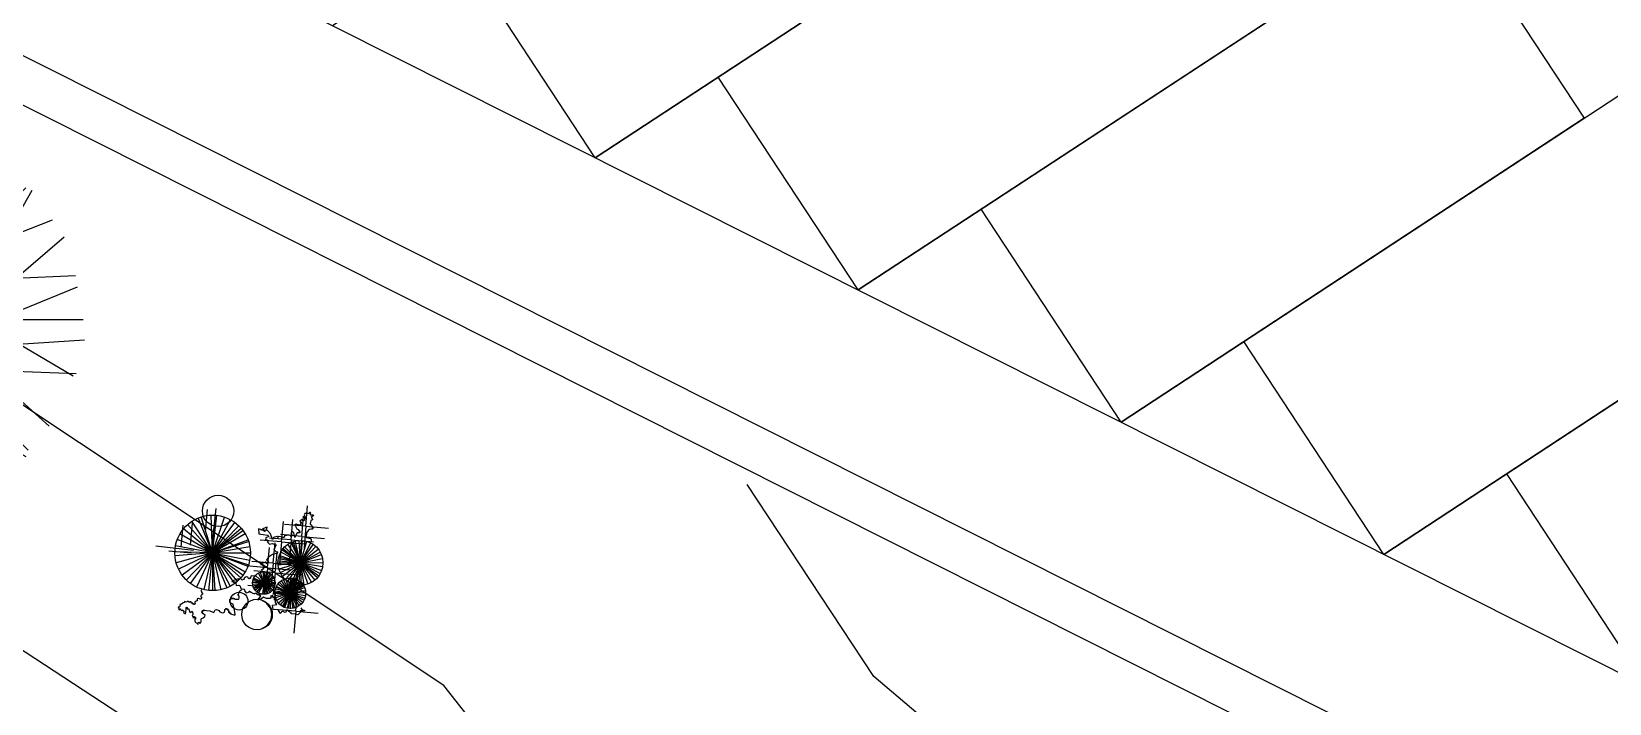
# Model space of a CAD drawing. Header units: millimetres. Extents: x 387 to 811, y 539 to 827.
# Drawn here: x 508.49 to 522.73, y 721.32 to 727.39 of the extents above; entities that cross this region are included whole.
import ezdxf

# ---------------------------------------------------------------- set-up
doc = ezdxf.new("R2010")
doc.units = ezdxf.units.MM
for name, color, linetype in [('cuvas de nível', 51, 'Continuous'), ('LINHA FINA', 8, 'Continuous'), ('MOBILIARIO', 3, 'Continuous'), ('vegetação', 112, 'Continuous')]:
    doc.layers.add(name, color=color, linetype=linetype)

# ---------------------------------------------------------------- blocks, each defined once
blk = doc.blocks.new('T2', base_point=(179.76, 122.92))
for p, q in [((179.76, 122.92), (179.76, 182.32)), ((187.6, 161.67), (186.23, 182.74)), ((179.77, 145.68), (153.43, 176.25)), ((166.66, 160.66), (165.76, 179.9)), ((179.27, 156.4), (169.42, 180.59)), ((179.68, 148.48), (197.76, 179.21)), ((158.72, 145.53), (148.04, 172.54)), ((179.38, 143.01), (138.6, 166.06)), ((137.87, 164.08), (179.76, 122.92)), ((150.5, 138.92), (131.2, 156.4)), ((179.76, 156.27), (179.27, 156.4)), ((181.73, 122.9), (179.52, 144.47)), ((163.39, 138.18), (122.51, 139.57))]:
    blk.add_line(p, q)
blk = doc.blocks.new('AHUA1PL2')
for p, q in [((-0.371, 1.069), (-0.397, 1.614)), ((-0.014, 0.948), (-0.293, 1.634)), ((-0.002, 0.724), (0.51, 1.595)), ((0, 0), (0, 1.683)), ((0.222, 1.098), (0.183, 1.695)), ((0, 0.645), (-0.746, 1.511)), ((-0.596, 0.641), (-0.899, 1.406)), ((-1.187, 1.166), (0, 0)), ((-0.011, 0.569), (-1.166, 1.222)), ((-0.829, 0.453), (-1.376, 0.948)), ((0, 0.945), (-0.014, 0.948)), ((0.056, -0.001), (-0.007, 0.61)), ((-0.464, 0.432), (-1.622, 0.472))]:
    blk.add_line(p, q)
at = {"xscale": 0.02833333322, "yscale": 0.02833333322, "zscale": 0.02833333322}
for p, rotation in [((0, 0.015), 269.9999999999999), ((0, 0), 89.99999999999999), ((0, 0), 180)]:
    blk.add_blockref('T2', p, dxfattribs=dict(at, rotation=rotation))

msp = doc.modelspace()

# ---------------------------------------------------------------- linework, layer by layer
at = {"layer": 'cuvas de nível'}
for points in [[(532.553, 693.215, 99), (531.341, 697.813, 99), (531.621, 700.013, 99), (531.031, 705.413, 99), (529.561, 707.053, 99), (526.161, 709.873, 99), (521.001, 713.723, 99), (516.521, 716.893, 99), (515.151, 717.993, 99), (513.791, 719.473, 99), (512.211, 721.483, 99), (507.271, 724.773, 99), (501.951, 727.503, 99), (496.971, 730.733, 99), (496.642, 730.976, 99)], [(531.315, 693.215, 98), (530.321, 699.353, 98), (531.011, 701.363, 98), (530.551, 702.703, 98), (528.321, 705.793, 98), (526.661, 705.913, 98), (523.001, 709.293, 98), (518.941, 712.783, 98), (515.811, 715.413, 98), (514.581, 716.393, 98), (512.941, 717.953, 98), (511.301, 719.903, 98), (506.431, 723.093, 98), (501.291, 725.893, 98), (496.581, 729.303, 98), (496.551, 729.327, 98)], [(537.24, 693.215, 101), (537.171, 693.603, 101), (536.451, 702.953, 101), (537.221, 707.463, 101), (536.611, 709.013, 101), (534.941, 710.793, 101), (531.421, 713.423, 101), (528.201, 714.803, 101), (518.011, 719.933, 101), (516.091, 721.563, 101), (514.948, 723.296, 101)]]:
    msp.add_polyline3d(points, dxfattribs=at)
at = {"layer": 'LINHA FINA'}
msp.add_line((533.036, 716.455, 122.59), (496.845, 734.668, 122.59), dxfattribs=at)
at = {"layer": 'LINHA FINA', "elevation": 98.996}
for points in [[(511.204, 727.442), (516.494, 730.915), (517.757, 728.992), (513.577, 726.248), (512.315, 728.171)], [(513.577, 726.248), (518.867, 729.721), (520.129, 727.798), (515.949, 725.054), (514.687, 726.977)], [(515.949, 725.054), (521.239, 728.527), (522.501, 726.604), (518.322, 723.86), (517.059, 725.783)], [(518.322, 723.86), (523.611, 727.333), (524.874, 725.411), (520.694, 722.666), (519.432, 724.589)], [(520.694, 722.666), (525.984, 726.139), (527.246, 724.217), (523.066, 721.473), (521.804, 723.395)]]:
    msp.add_lwpolyline(points, dxfattribs=at)
at = {"layer": 'MOBILIARIO'}
for p, q in [((532.362, 715.115, 122.59), (496.755, 733.034, 122.59)), ((532.5, 714.598, 122.59), (496.731, 732.599, 122.59))]:
    msp.add_line(p, q, dxfattribs=at)
at = {"layer": 'vegetação'}
for p, q in [((510.073, 723.072, 99), (510.055, 722.874, 99)), ((510.152, 723.081, 99), (510.116, 722.75, 99)), ((510.965, 722.92, 99), (510.981, 723.104, 99)), ((509.853, 722.931, 99), (509.836, 722.733, 99)), ((510.123, 722.68, 99), (509.859, 722.897, 99)), ((510.123, 722.68, 99), (509.898, 722.937, 99)), ((509.938, 722.949, 99), (509.921, 722.751, 99)), ((510.123, 722.68, 99), (509.936, 722.966, 99)), ((510.123, 722.68, 99), (509.994, 722.996, 99)), ((510.123, 722.68, 99), (510.019, 723.006, 99)), ((510.123, 722.68, 99), (510.109, 723.021, 99)), ((510.123, 722.68, 99), (510.16, 723.02, 99)), ((510.123, 722.68, 99), (510.23, 723.004, 99)), ((510.123, 722.68, 99), (510.23, 723.004, 99)), ((510.123, 722.68, 99), (510.286, 722.98, 99)), ((510.123, 722.68, 99), (510.325, 722.955, 99)), ((510.123, 722.68, 99), (510.36, 722.925, 99)), ((510.123, 722.68, 99), (510.381, 722.904, 99)), ((510.746, 722.779, 99), (510.762, 722.963, 99)), ((510.965, 722.92, 99), (510.773, 722.937, 99)), ((510.831, 722.797, 99), (510.847, 722.981, 99)), ((510.928, 722.829, 99), (510.944, 723.013, 99)), ((510.965, 722.92, 99), (510.948, 722.723, 99)), ((510.965, 722.92, 99), (511.169, 722.902, 99)), ((510.123, 722.68, 99), (509.787, 722.745, 99)), ((510.123, 722.68, 99), (509.803, 722.8, 99)), ((510.123, 722.68, 99), (509.827, 722.851, 99)), ((510.123, 722.68, 99), (510.397, 722.883, 99)), ((510.123, 722.68, 99), (510.417, 722.854, 99)), ((510.123, 722.68, 99), (510.443, 722.799, 99)), ((510.123, 722.68, 99), (510.448, 722.783, 99)), ((510.746, 722.779, 99), (510.553, 722.796, 99)), ((510.831, 722.797, 99), (510.638, 722.814, 99)), ((510.671, 722.586, 99), (510.687, 722.77, 99)), ((510.746, 722.779, 99), (510.728, 722.582, 99)), ((510.928, 722.829, 99), (510.736, 722.846, 99)), ((510.746, 722.779, 99), (510.949, 722.761, 99)), ((510.916, 722.59, 99), (510.801, 722.758, 99)), ((510.831, 722.797, 99), (510.814, 722.6, 99)), ((510.831, 722.797, 99), (511.035, 722.779, 99)), ((510.916, 722.59, 99), (510.833, 722.776, 99)), ((510.916, 722.59, 99), (510.835, 722.777, 99)), ((510.916, 722.59, 99), (510.85, 722.782, 99)), ((510.916, 722.59, 99), (510.867, 722.788, 99)), ((510.916, 722.59, 99), (510.903, 722.793, 99)), ((510.928, 722.829, 99), (510.911, 722.631, 99)), ((510.916, 722.59, 99), (510.933, 722.793, 99)), ((510.916, 722.59, 99), (510.975, 722.785, 99)), ((510.916, 722.59, 99), (510.975, 722.785, 99)), ((510.916, 722.59, 99), (511.009, 722.771, 99)), ((510.916, 722.59, 99), (511.032, 722.757, 99)), ((510.928, 722.829, 99), (511.132, 722.811, 99)), ((509.61, 722.744, 99), (509.951, 722.706, 99)), ((509.727, 722.698, 99), (509.931, 722.68, 99)), ((510.123, 722.68, 99), (509.781, 722.689, 99)), ((510.123, 722.68, 99), (509.782, 722.652, 99)), ((510.123, 722.68, 99), (509.793, 722.591, 99)), ((510.123, 722.68, 99), (509.814, 722.534, 99)), ((510.123, 722.68, 99), (509.848, 722.478, 99)), ((510.123, 722.68, 99), (509.885, 722.435, 99)), ((510.123, 722.68, 99), (509.92, 722.405, 99)), ((510.123, 722.68, 99), (509.977, 722.371, 99)), ((510.123, 722.68, 99), (510.045, 722.348, 99)), ((510.123, 722.68, 99), (510.085, 722.341, 99)), ((510.123, 722.68, 99), (510.121, 722.339, 99)), ((510.123, 722.68, 99), (510.459, 722.739, 99)), ((510.123, 722.68, 99), (510.347, 722.423, 99)), ((510.123, 722.68, 99), (510.322, 722.403, 99)), ((510.123, 722.68, 99), (510.378, 722.454, 99)), ((510.123, 722.68, 99), (510.442, 722.561, 99)), ((510.123, 722.68, 99), (510.447, 722.573, 99)), ((510.123, 722.68, 99), (510.418, 722.51, 99)), ((510.123, 722.68, 99), (510.398, 722.478, 99)), ((510.123, 722.68, 99), (510.458, 722.615, 99)), ((510.123, 722.68, 99), (510.464, 722.679, 99)), ((510.123, 722.68, 99), (510.464, 722.679, 99)), ((510.123, 722.68, 99), (510.198, 722.347, 99)), ((510.123, 722.68, 99), (510.251, 722.364, 99)), ((510.123, 722.68, 99), (510.283, 722.379, 99)), ((510.123, 722.68, 99), (510.142, 722.339, 99)), ((510.62, 722.546, 99), (510.636, 722.73, 99)), ((510.689, 722.5, 99), (510.705, 722.684, 99)), ((510.916, 722.59, 99), (510.713, 722.605, 99)), ((510.916, 722.59, 99), (510.715, 722.625, 99)), ((510.916, 722.59, 99), (510.719, 722.641, 99)), ((510.916, 722.59, 99), (510.724, 722.657, 99)), ((510.916, 722.59, 99), (510.737, 722.688, 99)), ((510.916, 722.59, 99), (510.749, 722.707, 99)), ((510.916, 722.59, 99), (510.756, 722.716, 99)), ((510.916, 722.59, 99), (510.773, 722.735, 99)), ((510.916, 722.59, 99), (511.054, 722.739, 99)), ((510.916, 722.59, 99), (511.077, 722.714, 99)), ((510.916, 722.59, 99), (511.095, 722.686, 99)), ((510.916, 722.59, 99), (511.105, 722.665, 99)), ((510.916, 722.59, 99), (511.115, 722.63, 99)), ((510.62, 722.546, 99), (510.427, 722.563, 99)), ((510.671, 722.586, 99), (510.478, 722.602, 99)), ((510.689, 722.5, 99), (510.496, 722.517, 99)), ((510.585, 722.408, 99), (510.509, 722.475, 99)), ((510.585, 722.408, 99), (510.538, 722.497, 99)), ((510.585, 722.408, 99), (510.538, 722.497, 99)), ((510.585, 722.408, 99), (510.554, 722.504, 99)), ((510.585, 722.408, 99), (510.582, 722.509, 99)), ((510.585, 722.408, 99), (510.598, 722.508, 99)), ((510.585, 722.408, 99), (510.615, 722.505, 99)), ((510.585, 722.408, 99), (510.626, 722.501, 99)), ((510.585, 722.408, 99), (510.642, 722.492, 99)), ((510.585, 722.408, 99), (510.656, 722.481, 99)), ((510.585, 722.408, 99), (510.656, 722.481, 99)), ((510.585, 722.408, 99), (510.668, 722.467, 99)), ((510.62, 722.546, 99), (510.603, 722.349, 99)), ((510.62, 722.546, 99), (510.823, 722.528, 99)), ((510.671, 722.586, 99), (510.653, 722.388, 99)), ((510.671, 722.586, 99), (510.874, 722.568, 99)), ((510.689, 722.5, 99), (510.671, 722.303, 99)), ((510.689, 722.5, 99), (510.892, 722.482, 99)), ((510.916, 722.59, 99), (510.712, 722.587, 99)), ((510.916, 722.59, 99), (510.713, 722.569, 99)), ((510.916, 722.59, 99), (510.721, 722.533, 99)), ((510.916, 722.59, 99), (510.734, 722.499, 99)), ((510.916, 722.59, 99), (510.753, 722.468, 99)), ((510.916, 722.59, 99), (510.778, 722.441, 99)), ((510.916, 722.59, 99), (510.799, 722.424, 99)), ((510.916, 722.59, 99), (510.833, 722.404, 99)), ((510.916, 722.59, 99), (510.856, 722.396, 99)), ((510.916, 722.59, 99), (510.874, 722.391, 99)), ((510.916, 722.59, 99), (510.898, 722.388, 99)), ((510.916, 722.59, 99), (511.119, 722.594, 99)), ((510.916, 722.59, 99), (511.119, 722.594, 99)), ((510.916, 722.59, 99), (510.919, 722.387, 99)), ((510.916, 722.59, 99), (510.946, 722.389, 99)), ((510.916, 722.59, 99), (510.982, 722.398, 99)), ((510.916, 722.59, 99), (511.071, 722.459, 99)), ((510.916, 722.59, 99), (511.045, 722.433, 99)), ((510.916, 722.59, 99), (511.015, 722.413, 99)), ((510.916, 722.59, 99), (511.082, 722.473, 99)), ((510.916, 722.59, 99), (511.094, 722.493, 99)), ((510.916, 722.59, 99), (511.116, 722.557, 99)), ((510.916, 722.59, 99), (511.107, 722.522, 99)), ((510.442, 722.387, 99), (510.646, 722.369, 99)), ((510.585, 722.408, 99), (510.484, 722.412, 99)), ((510.585, 722.408, 99), (510.484, 722.395, 99)), ((510.585, 722.408, 99), (510.486, 722.429, 99)), ((510.585, 722.408, 99), (510.488, 722.379, 99)), ((510.585, 722.408, 99), (510.49, 722.444, 99)), ((510.585, 722.408, 99), (510.494, 722.452, 99)), ((510.585, 722.408, 99), (510.494, 722.363, 99)), ((510.585, 722.408, 99), (510.498, 722.356, 99)), ((510.585, 722.408, 99), (510.508, 722.341, 99)), ((510.585, 722.408, 99), (510.521, 722.328, 99)), ((510.585, 722.408, 99), (510.537, 722.318, 99)), ((510.585, 722.408, 99), (510.572, 722.307, 99)), ((510.585, 722.408, 99), (510.677, 722.451, 99)), ((510.585, 722.408, 99), (510.683, 722.434, 99)), ((510.585, 722.408, 99), (510.687, 722.416, 99)), ((510.585, 722.408, 99), (510.667, 722.347, 99)), ((510.585, 722.408, 99), (510.683, 722.38, 99)), ((510.585, 722.408, 99), (510.686, 722.393, 99)), ((510.585, 722.408, 99), (510.677, 722.363, 99)), ((510.585, 722.408, 99), (510.687, 722.403, 99)), ((510.585, 722.408, 99), (510.622, 722.313, 99)), ((510.585, 722.408, 99), (510.589, 722.306, 99)), ((510.585, 722.408, 99), (510.606, 722.308, 99)), ((510.585, 722.408, 99), (510.589, 722.306, 99)), ((510.585, 722.408, 99), (510.641, 722.322, 99)), ((510.585, 722.408, 99), (510.655, 722.334, 99)), ((510.824, 722.316, 99), (510.685, 722.323, 99)), ((510.824, 722.316, 99), (510.686, 722.335, 99)), ((510.824, 722.316, 99), (510.691, 722.356, 99)), ((510.824, 722.316, 99), (510.696, 722.371, 99)), ((510.824, 722.316, 99), (510.699, 722.377, 99)), ((510.824, 722.316, 99), (510.711, 722.397, 99)), ((510.824, 722.316, 99), (510.726, 722.414, 99)), ((510.824, 722.316, 99), (510.744, 722.429, 99)), ((510.824, 722.316, 99), (510.763, 722.441, 99)), ((510.824, 722.316, 99), (510.785, 722.449, 99)), ((510.824, 722.316, 99), (510.807, 722.454, 99)), ((510.824, 722.316, 99), (510.83, 722.455, 99)), ((510.824, 722.316, 99), (510.844, 722.453, 99)), ((510.824, 722.316, 99), (510.862, 722.45, 99)), ((510.824, 722.316, 99), (510.885, 722.441, 99)), ((510.824, 722.316, 99), (510.907, 722.428, 99)), ((510.824, 722.316, 99), (510.921, 722.416, 99)), ((510.824, 722.316, 99), (510.931, 722.405, 99)), ((510.824, 722.316, 99), (510.941, 722.392, 99)), ((510.824, 722.316, 99), (510.947, 722.381, 99)), ((510.824, 722.316, 99), (510.954, 722.366, 99)), ((510.824, 722.316, 99), (510.961, 722.34, 99)), ((510.824, 722.316, 99), (510.963, 722.321, 99)), ((510.873, 722.153, 99), (510.889, 722.337, 99)), ((510.824, 722.316, 99), (510.685, 722.31, 99)), ((510.824, 722.316, 99), (510.687, 722.291, 99)), ((510.824, 722.316, 99), (510.691, 722.273, 99)), ((510.824, 722.316, 99), (510.701, 722.25, 99)), ((510.824, 722.316, 99), (510.701, 722.25, 99)), ((510.824, 722.316, 99), (510.717, 722.226, 99)), ((510.824, 722.316, 99), (510.732, 722.211, 99)), ((510.824, 722.316, 99), (510.752, 722.196, 99)), ((510.824, 722.316, 99), (510.763, 722.19, 99)), ((510.824, 722.316, 99), (510.773, 722.186, 99)), ((510.824, 722.316, 99), (510.795, 722.179, 99)), ((510.824, 722.316, 99), (510.805, 722.178, 99)), ((510.824, 722.316, 99), (510.823, 722.176, 99)), ((510.824, 722.316, 99), (510.922, 722.217, 99)), ((510.824, 722.316, 99), (510.937, 722.234, 99)), ((510.824, 722.316, 99), (510.949, 722.254, 99)), ((510.824, 722.316, 99), (510.962, 722.296, 99)), ((510.824, 722.316, 99), (510.956, 722.272, 99)), ((510.824, 722.316, 99), (510.905, 722.202, 99)), ((510.824, 722.316, 99), (510.863, 722.182, 99)), ((510.824, 722.316, 99), (510.848, 722.178, 99)), ((510.824, 722.316, 99), (510.848, 722.178, 99)), ((510.824, 722.316, 99), (510.885, 722.19, 99)), ((510.873, 722.153, 99), (510.68, 722.17, 99)), ((510.873, 722.153, 99), (510.855, 721.955, 99)), ((510.873, 722.153, 99), (511.076, 722.135, 99))]:
    msp.add_line(p, q, dxfattribs=at)
at = {"layer": 'vegetação', "elevation": 99}
for points in [[(511.029, 723.02), (511.007, 723.022), (511.007, 723.022), (511.008, 723.037), (511.009, 723.04), (511.005, 723.044), (510.998, 723.045), (510.993, 723.034), (510.99, 723.035), (510.975, 723.036), (510.965, 723.037), (510.957, 723.037), (510.949, 723.024), (510.955, 723.005), (510.957, 722.997), (510.952, 722.976), (510.941, 722.97), (510.931, 722.982), (510.911, 722.965), (510.921, 722.957), (510.919, 722.935), (510.908, 722.929), (510.876, 722.939), (510.864, 722.929), (510.871, 722.921), (510.877, 722.91), (510.883, 722.898), (510.894, 722.89), (510.91, 722.87), (510.909, 722.86), (510.887, 722.862), (510.87, 722.834), (510.866, 722.82), (510.855, 722.861), (510.841, 722.876), (510.829, 722.856), (510.839, 722.844), (510.837, 722.83), (510.813, 722.839), (510.798, 722.84), (510.768, 722.832), (510.767, 722.817), (510.753, 722.822), (510.721, 722.829), (510.713, 722.822), (510.703, 722.827), (510.673, 722.818), (510.664, 722.801), (510.647, 722.853), (510.62, 722.881), (510.606, 722.886), (510.615, 722.911), (510.574, 722.896), (510.601, 722.876), (510.538, 722.896), (510.541, 722.852), (510.62, 722.841), (510.63, 722.829), (510.603, 722.817), (510.602, 722.799), (510.609, 722.795), (510.62, 722.794), (510.618, 722.779), (510.625, 722.772), (510.638, 722.76), (510.661, 722.765), (510.696, 722.754), (510.692, 722.744), (510.677, 722.705), (510.684, 722.701), (510.694, 722.693), (510.709, 722.688), (510.707, 722.673), (510.689, 722.671), (510.663, 722.666), (510.628, 722.64), (510.611, 722.616), (510.625, 722.608), (510.628, 722.593), (510.616, 722.583), (510.598, 722.592), (510.557, 722.581), (510.578, 722.565), (510.584, 722.557), (510.583, 722.542), (510.583, 722.542), (510.582, 722.535), (510.563, 722.526), (510.566, 722.515)], [(511.036, 723.02), (511.012, 723), (511.019, 722.996), (511.025, 722.981), (511.025, 722.977), (511.01, 722.971), (511.008, 722.953), (511.004, 722.942), (511.017, 722.93), (511.02, 722.926), (511.019, 722.916), (511.029, 722.904), (511.029, 722.897), (510.999, 722.892), (510.988, 722.886), (510.971, 722.862), (510.967, 722.818), (510.982, 722.817), (511.003, 722.811), (511.01, 722.811), (511.013, 722.796), (511.012, 722.792), (511.012, 722.785), (511.011, 722.778)], [(510.5, 722.469), (510.475, 722.472), (510.468, 722.469), (510.466, 722.454), (510.466, 722.451), (510.448, 722.449), (510.441, 722.46), (510.427, 722.465), (510.408, 722.452), (510.408, 722.448), (510.403, 722.441), (510.388, 722.435), (510.388, 722.435), (510.379, 722.451), (510.36, 722.442), (510.349, 722.443), (510.323, 722.434), (510.3, 722.429), (510.296, 722.422), (510.318, 722.42), (510.329, 722.419), (510.332, 722.411), (510.337, 722.385), (510.359, 722.387), (510.366, 722.386), (510.369, 722.386), (510.378, 722.36), (510.381, 722.352), (510.396, 722.355), (510.396, 722.355), (510.41, 722.353), (510.409, 722.343), (510.422, 722.323), (510.433, 722.319), (510.448, 722.325), (510.452, 722.332), (510.501, 722.309), (510.505, 722.316), (510.516, 722.315), (510.523, 722.307), (510.544, 722.298), (510.544, 722.309)], [(510.022, 722.347), (510.02, 722.345), (510.02, 722.344), (510.02, 722.34), (510.02, 722.338), (510.019, 722.335), (510.022, 722.334), (510.023, 722.33), (510.025, 722.326), (510.027, 722.324), (510.029, 722.32), (510.031, 722.315), (510.033, 722.311), (510.033, 722.308), (510.026, 722.302), (510.026, 722.301), (510.024, 722.3), (510.02, 722.296), (510.018, 722.291), (510.017, 722.286), (510.021, 722.281), (510.025, 722.271), (510.024, 722.267), (510.02, 722.263), (510.011, 722.263), (509.999, 722.268), (509.997, 722.269), (509.984, 722.266), (509.984, 722.261), (509.985, 722.256), (509.986, 722.253), (509.983, 722.247), (509.975, 722.244), (509.965, 722.24), (509.962, 722.233), (509.963, 722.228), (509.965, 722.222), (509.964, 722.214), (509.946, 722.219), (509.94, 722.233), (509.94, 722.233), (509.939, 722.233), (509.938, 722.227), (509.935, 722.227), (509.935, 722.227), (509.933, 722.227), (509.929, 722.23), (509.929, 722.231), (509.929, 722.237), (509.928, 722.239), (509.925, 722.239), (509.923, 722.239), (509.919, 722.237), (509.918, 722.235), (509.912, 722.234), (509.897, 722.244), (509.897, 722.244), (509.899, 722.241), (509.885, 722.234), (509.883, 722.235), (509.878, 722.238), (509.869, 722.24), (509.87, 722.239), (509.869, 722.234), (509.865, 722.231), (509.858, 722.228), (509.857, 722.229), (509.855, 722.226), (509.841, 722.218), (509.828, 722.214), (509.832, 722.208), (509.828, 722.201), (509.826, 722.197), (509.824, 722.192), (509.82, 722.191), (509.817, 722.19), (509.811, 722.191), (509.812, 722.187), (509.815, 722.186), (509.817, 722.182), (509.819, 722.178), (509.817, 722.174), (509.817, 722.169), (509.822, 722.166), (509.828, 722.169), (509.83, 722.171), (509.834, 722.174), (509.836, 722.173), (509.834, 722.17), (509.841, 722.159), (509.842, 722.159), (509.847, 722.162), (509.852, 722.162), (509.866, 722.155), (509.859, 722.142), (509.877, 722.13), (509.882, 722.146), (509.883, 722.169), (509.884, 722.186), (509.89, 722.189), (509.892, 722.187), (509.895, 722.176), (509.898, 722.175), (509.908, 722.174), (509.91, 722.174), (509.913, 722.164), (509.912, 722.16), (509.914, 722.151), (509.921, 722.143), (509.926, 722.146), (509.936, 722.15), (509.938, 722.153), (509.946, 722.134), (509.949, 722.127), (509.944, 722.121), (509.94, 722.116), (509.95, 722.091), (509.952, 722.099), (509.958, 722.1), (509.962, 722.093), (509.965, 722.087), (509.962, 722.081), (509.962, 722.066), (509.967, 722.056), (509.992, 722.034), (509.991, 722.047), (510, 722.055), (510.006, 722.044), (510.017, 722.049), (510.021, 722.063), (510.02, 722.081), (510.024, 722.089), (510.037, 722.095), (510.052, 722.107), (510.057, 722.122), (510.042, 722.128), (510.035, 722.132), (510.026, 722.148), (510.034, 722.159), (510.047, 722.163), (510.068, 722.159), (510.098, 722.156), (510.133, 722.143), (510.138, 722.15), (510.141, 722.154), (510.146, 722.165), (510.159, 722.169), (510.173, 722.164), (510.178, 722.159), (510.189, 722.147), (510.212, 722.14), (510.223, 722.142), (510.23, 722.146), (510.233, 722.159), (510.234, 722.168), (510.243, 722.175), (510.262, 722.17), (510.267, 722.161), (510.276, 722.141), (510.286, 722.13), (510.324, 722.117), (510.327, 722.125), (510.319, 722.18), (510.311, 722.197), (510.308, 722.217), (510.294, 722.223), (510.281, 722.228), (510.279, 722.238), (510.28, 722.258), (510.291, 722.269), (510.317, 722.268), (510.328, 722.263), (510.36, 722.261), (510.363, 722.274), (510.363, 722.288), (510.352, 722.304), (510.361, 722.31), (510.365, 722.334), (510.383, 722.346)], [(510.022, 722.335), (510.019, 722.332), (510.022, 722.325), (510.025, 722.32), (510.031, 722.313), (510.031, 722.308)], [(510.47, 722.323), (510.47, 722.326), (510.468, 722.325), (510.466, 722.326), (510.464, 722.326), (510.464, 722.327), (510.463, 722.328), (510.461, 722.328), (510.458, 722.33), (510.458, 722.33), (510.453, 722.332), (510.45, 722.329), (510.45, 722.328), (510.446, 722.324)], [(510.919, 722.185), (510.929, 722.17), (510.957, 722.16), (510.949, 722.157), (510.913, 722.157), (510.912, 722.142), (510.892, 722.122), (510.878, 722.127), (510.874, 722.127), (510.831, 722.131), (510.832, 722.142), (510.821, 722.146), (510.794, 722.167), (510.785, 722.146), (510.777, 722.143), (510.763, 722.148), (510.76, 722.155), (510.745, 722.149), (510.74, 722.135), (510.736, 722.132), (510.717, 722.159), (510.717, 722.166), (510.671, 722.17), (510.663, 722.208), (510.704, 722.215), (510.69, 722.231), (510.691, 722.274), (510.649, 722.293), (510.646, 722.267), (510.61, 722.267), (510.589, 722.276), (510.582, 722.28), (510.566, 722.267), (510.532, 722.252), (510.558, 722.293), (510.547, 722.301)], [(510.681, 722.253), (510.69, 722.314), (510.676, 722.272), (510.666, 722.284), (510.667, 722.295), (510.659, 722.292), (510.647, 722.271), (510.647, 722.271), (510.632, 722.269), (510.628, 722.269)], [(510.049, 722.162), (510.031, 722.156)]]:
    msp.add_lwpolyline(points, dxfattribs=at)
at = {"layer": 'vegetação'}
for centre, radius in [((510.173, 723.059, 99), 0.142), ((510.123, 722.68, 99), 0.341), ((510.916, 722.59, 99), 0.203), ((510.585, 722.408, 99), 0.102), ((510.362, 722.244, 99), 0.0799), ((510.824, 722.316, 99), 0.139), ((510.524, 722.123, 99), 0.138)]:
    msp.add_circle(centre, radius, dxfattribs=at)
for centre, radius, start, end in [((510.562, 722.877, 99), 0.0117, 14.5623, 118.5259), ((510.608, 722.905, 99), 0.00579, 5.177, 149.616), ((510.615, 722.89, 99), 0.00752, 124.13, 250.8986), ((510.907, 722.944, 99), 0.0149, 234.0874, 25.9821), ((510.933, 722.992, 99), 0.0234, 321.9917, 28.0083), ((511.011, 722.944, 99), 0.00903, 110.5153, 282.1789), ((511.021, 722.902, 99), 0.00708, 234.7533, 37.9947), ((510.55, 722.86, 99), 0.0104, 167.1428, 289.0509), ((510.588, 722.881, 99), 0.00531, 242.2483, 83.5908), ((510.614, 722.79, 99), 0.0052, 320.8772, 130.4756), ((510.62, 722.832, 99), 0.00661, 271.4086, 78.5914), ((510.666, 722.811, 99), 0.00531, 193.2346, 8.6927), ((510.684, 722.75, 99), 0.0083, 312.8314, 87.8072), ((510.712, 722.828, 99), 0.00618, 232.2283, 347.375), ((510.831, 722.84, 99), 0.00851, 218.5466, 38.0514), ((510.897, 722.871, 99), 0.0107, 275.309, 53.7331), ((510.614, 722.599, 99), 0.015, 294.0097, 34.1083), ((510.699, 722.683, 99), 0.00899, 330.5027, 69.8456), ((510.459, 722.457, 99), 0.00792, 244.3864, 27.4939), ((510.565, 722.577, 99), 0.00725, 77.3863, 230.1594), ((510.571, 722.542, 99), 0.0123, 271.6816, 13.4392), ((510.614, 722.598, 99), 0.0135, 162.8659, 294.0097), ((510.453, 722.445, 99), 0.00542, 64.3864, 167.6024), ((509.954, 722.226, 99), 0.0104, 183.5335, 6.4664), ((510.248, 722.158, 99), 0.0172, 351.5695, 158.1968), ((510.306, 722.214, 99), 0.0543, 70.3073, 113.504), ((510.524, 722.123, 99), 0.133, 291.699, 67.5794), ((509.851, 722.15, 99), 0.0126, 1.7741, 123.4985), ((509.957, 722.089, 99), 0.0151, 311.0696, 145.2349), ((510.045, 722.146, 99), 0.0163, 92.6779, 261.5677), ((510.283, 722.153, 99), 0.0179, 171.5695, 293.5301)]:
    msp.add_arc(centre, radius, start, end, dxfattribs=at)

# ---------------------------------------------------------------- block references
msp.add_blockref('AHUA1PL2', (507.271, 724.773, 99), dxfattribs=at)

doc.saveas('drawing.dxf')
